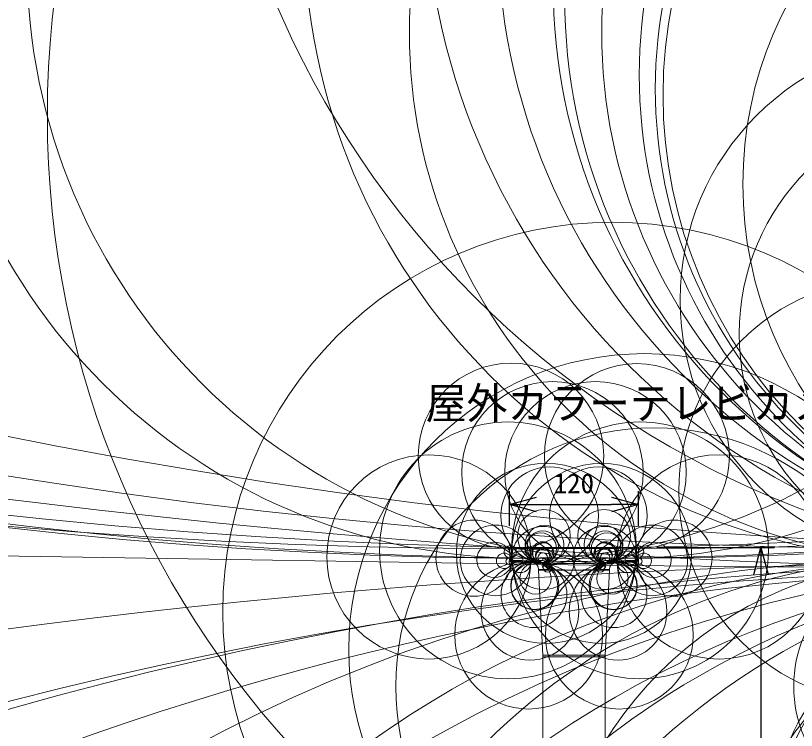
# Model space of a CAD drawing. Units: millimetres, scale not verified. Extents: x -11551 to 11812, y -1386 to 23401.
# Drawn here: x -73.7 to -1, y 24.4 to 90.9 of the extents above; entities that cross this region are included whole.
import ezdxf
from ezdxf.enums import TextEntityAlignment as Align

# ---------------------------------------------------------------- set-up
doc = ezdxf.new("R2010")
doc.units = ezdxf.units.MM
doc.header["$LTSCALE"] = 0.125
for name, color, linetype in [('0-0_0', 7, 'Continuous'), ('0-1_MOJI1', 7, 'Continuous'), ('0-4_SUNPO', 7, 'Continuous')]:
    doc.layers.add(name, color=color, linetype=linetype)
doc.layers.add('0-5_GAIKEI', color=1, linetype='Continuous', lineweight=18)
doc.styles.add('ＭＳ ゴシック', font='')
doc.styles.get('ＭＳ ゴシック').set_extended_font_data('MS Gothic')

# ---------------------------------------------------------------- blocks, each defined once
blk = doc.blocks.new('_Open30')
at = {"layer": '0-0_0'}
blk.add_line((0, 0), (-1, 0), dxfattribs=at)
blk.add_lwpolyline([(-1, 0.26795), (0, 0), (-1, -0.26795)], dxfattribs=at)
blk = doc.blocks.new('D7')
at = {"layer": '0-4_SUNPO'}
for p, q in [((36.7962, 230.9266), (36.7962, 234.1683)), ((48.7962, 230.9266), (48.7962, 234.1683)), ((39.2962, 232.9183), (46.2962, 232.9183))]:
    blk.add_line(p, q, dxfattribs=at)
at = {"layer": '0-4_SUNPO', "xscale": 2.5, "yscale": 2.5, "rotation": 180}
blk.add_blockref('_Open30', (36.7962, 232.9183), dxfattribs=at)
at = {"layer": '0-4_SUNPO', "xscale": 2.5, "yscale": 2.5}
blk.add_blockref('_Open30', (48.7962, 232.9183), dxfattribs=at)
at = {"layer": '0-4_SUNPO', "style": 'ＭＳ ゴシック'}
blk.add_text('120', height=1.833, dxfattribs=at).set_placement((40.9212, 233.4183), align=Align.BOTTOM_LEFT)
blk = doc.blocks.new('D10')
at = {"layer": '0-4_SUNPO'}
for p, q in [((50.4997, 228.9183), (61.4387, 228.9183)), ((60.1887, 226.4183), (60.1887, 185.0436)), ((44.7962, 182.5436), (61.4387, 182.5436))]:
    blk.add_line(p, q, dxfattribs=at)
at = {"layer": '0-4_SUNPO', "xscale": 2.5, "yscale": 2.5}
for p, rotation in [((60.1887, 228.9183), 90), ((60.1887, 182.5436), 270)]:
    blk.add_blockref('_Open30', p, dxfattribs=dict(at, rotation=rotation))
at = {"layer": '0-4_SUNPO', "style": 'ＭＳ ゴシック'}
blk.add_text('(464)', height=1.833, rotation=90, dxfattribs=at).set_placement((59.6887, 203.286), align=Align.BOTTOM_LEFT)

msp = doc.modelspace()

# ---------------------------------------------------------------- linework, layer by layer
at = {"layer": '0-5_GAIKEI'}
for p, q in [((-27.4072, 41.4183), (-16.0003, 41.4183)), ((-27.4072, 41.4033), (-27.4072, 41.4183)), ((-27.3473, 41.4183), (-27.3473, 41.4033)), ((-25.6465, 41.4183), (-25.6465, 41.4033)), ((-17.761, 41.4183), (-17.761, 41.4033)), ((-16.0602, 41.4183), (-16.0602, 41.4033)), ((-16.0003, 41.4183), (-16.0003, 41.4033)), ((-25.7038, 41.4033), (-25.7038, 41.3148)), ((-25.7038, 41.3148), (-25.6723, 40.4129)), ((-17.7037, 41.3148), (-25.7038, 41.3148)), ((-17.7037, 41.3148), (-17.7352, 40.4129)), ((-17.7037, 41.4033), (-17.7037, 41.3148)), ((-27.4769, 40.2512), (-25.6758, 40.2198)), ((-25.7046, 40.1089), (-25.7027, 40.2202)), ((-24.602, 40.201), (-25.6758, 40.2198)), ((-24.5985, 40.3941), (-25.6723, 40.4129)), ((-19.1685, 39.9495), (-19.1736, 40.1426)), ((-18.809, 40.3941), (-17.7352, 40.4129)), ((-18.8055, 40.201), (-17.7318, 40.2198)), ((-15.9307, 40.2512), (-17.7318, 40.2198)), ((-17.7029, 40.1089), (-17.7048, 40.2202)), ((-25.0057, 39.3221), (-22.5533, 39.3221)), ((-25.0055, 39.3121), (-22.5532, 39.3121)), ((-24.2398, 39.9496), (-24.2396, 39.9495)), ((-22.5533, 39.3121), (-21.7038, 39.3124)), ((-20.8551, 39.3121), (-21.7038, 39.3124)), ((-20.8551, 39.3121), (-18.402, 39.3121)), ((-20.855, 39.322), (-18.4018, 39.322)), ((-19.1677, 39.9496), (-19.1679, 39.9495)), ((-24.6093, 31.3871), (-18.7983, 31.3871)), ((-24.6055, 31.2372), (-18.802, 31.2372))]:
    msp.add_line(p, q, dxfattribs=at)
at = {"layer": '0-5_GAIKEI', "color": 7}
for p, q in [((-27.7038, 41.3148), (-27.6734, 40.4443)), ((-15.7511, 41.4033), (-27.6565, 41.4033)), ((-15.7038, 41.3148), (-15.7342, 40.4443)), ((-27.6734, 40.4442), (-27.6675, 40.277)), ((-17.8531, 39.9915), (-18.1736, 39.9797)), ((-15.7342, 40.4443), (-15.74, 40.277)), ((-15.7282, 40.6143), (-15.7282, 40.6156)), ((-25.0057, 39.3221), (-25.0057, 39.3927)), ((-24.6093, 31.3871), (-25.0055, 39.3121)), ((-18.7983, 31.3871), (-18.402, 39.3121)), ((-18.4018, 39.322), (-18.4018, 39.3927)), ((-24.6055, 31.2372), (-24.6055, 14.6054)), ((-18.802, 31.2372), (-18.802, 14.6054))]:
    msp.add_line(p, q, dxfattribs=at)
at = {"layer": '0-5_GAIKEI'}
for centre, radius in [((130.6798, 11720.1055), 11681.2817), ((33.226, 902.3739), 863.1113), ((-26.9479, 576.7213), 535.408), ((-16.4599, 576.5128), 535.1995), ((10.8489, 576.7213), 535.408), ((31.343, 576.5128), 535.1995), ((-23.1975, 492.426), 452.0462), ((-20.2102, 492.4123), 452.0324), ((30.512, 126.1576), 86.8969), ((-40.0568, 89.8245), 92.6191), ((16.5827, 81.6159), 87.2836), ((29.2421, 104.2532), 64.8771), ((12.0968, 99.099), 58.898), ((30.0954, 99.0991), 58.898), ((-26.3089, 95.9114), 55.4848), ((-17.0987, 95.9158), 55.4892), ((30.0934, 93.8063), 53.731), ((30.0915, 92.6045), 52.6549), ((12.1483, 89.3696), 49.1684), ((30.0439, 89.3696), 49.1685), ((30.5088, 85.4002), 46.1395), ((30.0298, 84.1167), 44.167), ((30.0281, 83.5242), 43.4487), ((29.8558, 75.2281), 35.8455), ((12.438, 64.4651), 24.2623), ((-18.1209, 35.4322), 36.2572), ((7.8442, 46.6551), 19.7935), ((-15.1501, 31.9496), 27.506), ((-27.5581, 49.9432), 8.6297), ((-15.8491, 49.9194), 8.6059), ((-23.7091, 48.4136), 8.4407), ((-19.6984, 48.4137), 8.4408), ((-27.8429, 41.1522), 11.9466), ((-15.5647, 41.1522), 11.9466), ((-14.2392, 28.4934), 24.0499), ((-35.1976, 40.5398), 9.5027), ((-8.2097, 40.5398), 9.503), ((-24.2781, 40.8652), 8.3704), ((-19.1294, 40.8652), 8.3703), ((-24.5054, 42.482), 2.4559), ((-18.9021, 42.482), 2.4559), ((-31.0043, 40.4264), 3.5431), ((-12.4032, 40.4264), 3.5431), ((-28.9902, 40.2194), 3.2871), ((-24.5474, 40.445), 2.9361), ((-24.6102, 41.4936), 1.462), ((-18.8601, 40.445), 2.9361), ((-18.7974, 41.4936), 1.462), ((-14.4173, 40.2194), 3.2872), ((-29.1055, 40.267), 1.6377), ((-27.6241, 41.0175), 0.5754), ((-24.6416, 40.9937), 0.961), ((-18.7659, 40.9937), 0.961), ((-15.7834, 41.0176), 0.5754), ((-14.302, 40.267), 1.6377), ((-28.1918, 40.1788), 0.7197), ((-26.7136, 40.0808), 1.0063), ((-26.9685, 40.2751), 0.5091), ((-24.637, 40.6842), 0.6516), ((-24.6084, 40.4774), 0.4427), ((-18.7705, 40.6842), 0.6516), ((-18.7991, 40.4774), 0.4427), ((-16.6939, 40.0808), 1.0063), ((-16.4391, 40.2751), 0.5091), ((-15.2157, 40.1788), 0.7197), ((12.6182, -106.3692), 146.8143), ((29.6711, -92.24), 132.6849), ((12.1037, -50.4179), 90.6691), ((30.0788, -56.0318), 96.283), ((30.1634, -40.0517), 80.3027), ((11.6776, -18.427), 58.8672), ((30.4295, -25.1987), 65.6394), ((-25.9206, 33.2574), 6.876), ((-25.4247, 37.0354), 3.0656), ((-27.76, 40.1301), 0.2851), ((-27.554, 40.1012), 0.0772), ((-25.3509, 37.8586), 2.2391), ((-27.4983, 40.0906), 0.0205), ((-27.4813, 40.0858), 0.00283), ((-27.4791, 40.0844), 0.00019), ((-27.4269, 40.2509), 0.05), ((-27.4762, 40.2509), 0.00067), ((-25.9465, 40.0243), 0.2371), ((-25.742, 40.0034), 0.0315), ((-25.7127, 39.9985), 0.00188), ((-25.7112, 39.9979), 0.0002), ((-24.2954, 39.7296), 0.368), ((-24.4159, 40.0476), 0.028), ((-17.4869, 33.2575), 6.8759), ((11.4982, 4.5996), 35.6482), ((-17.9828, 37.0354), 3.0656), ((-18.0566, 37.8586), 2.2391), ((-19.1122, 39.7296), 0.368), ((-18.9916, 40.0476), 0.028), ((-17.4611, 40.0243), 0.2371), ((-17.6655, 40.0034), 0.0315), ((-17.6948, 39.9985), 0.00188), ((-17.6963, 39.9979), 0.0002), ((-15.9806, 40.2509), 0.05), ((-15.6475, 40.1301), 0.2851), ((-15.9313, 40.2509), 0.00067), ((-15.8535, 40.1012), 0.0772), ((-15.9092, 40.0906), 0.0205), ((-15.9262, 40.0858), 0.00283), ((-15.9284, 40.0844), 0.00019), ((30.638, 0.6997), 39.5486), ((10.6766, 28.4943), 11.9351), ((23.1051, -349.5207), 388.9165), ((23.9429, -232.8485), 272.2412)]:
    msp.add_circle(centre, radius, dxfattribs=at)
at = {"layer": '0-5_GAIKEI', "color": 7}
for centre, radius in [((15.2124, 61.2918), 21.5429), ((-23.9675, 44.3765), 4.5398), ((-19.44, 44.3766), 4.5399), ((-24.4538, 41.6842), 1.804), ((-18.9537, 41.6842), 1.804), ((-24.786, 41.3183), 1.4667), ((-18.6215, 41.3183), 1.4667), ((-24.5584, 40.8708), 0.9839), ((-18.8491, 40.8708), 0.9839), ((-24.5547, 40.5763), 0.6894), ((-18.8529, 40.5763), 0.6894), ((19.837, -673.1676), 713.1818), ((23.7576, -316.9388), 356.9315), ((-25.8048, 35.4823), 4.5422), ((-25.3868, 37.8191), 2.1683), ((-25.2898, 38.5275), 1.4533), ((-24.1555, 39.5464), 0.4141), ((-17.6027, 35.4823), 4.5421), ((-18.0207, 37.8191), 2.1683), ((-19.252, 39.5464), 0.4141), ((-18.1177, 38.5275), 1.4533), ((-24.2346, 39.8373), 0.1126), ((-24.2408, 39.8851), 0.0644), ((-19.1729, 39.8373), 0.1126), ((-19.1667, 39.8851), 0.0644), ((14.3862, 16.8806), 17.3152), ((14.2519, 16.4645), 16.8779)]:
    msp.add_circle(centre, radius, dxfattribs=at)
at = {"layer": '0-5_GAIKEI'}
for centre, radius, start, end in [((-27.3014, 41.4055), 0.1049, 172.98021, 181.20022), ((-22.2041, 41.3183), 0.1001, 89.07208, 90), ((-21.2035, 41.3183), 0.1001, 90, 90.92792), ((-16.1061, 41.4055), 0.1049, 358.79978, 7.01979), ((-27.4734, 40.4513), 0.2001, 182, 269), ((-19.9371, 240.5478), 200.5219, 267.84691, 268.11041), ((-19.9691, 239.5082), 199.4818, 268.10975, 268.35239), ((-21.0065, 194.8876), 154.85, 268.26138, 268.41581), ((-24.6055, 40.0009), 0.2001, 21.80479, 89), ((-24.6055, 39.9939), 0.4002, 21.80479, 89), ((-24.2347, 40.1495), 0.2, 201.78243, 268.5386), ((-24.2339, 40.1496), 0.2001, 201.80479, 268.54815), ((-21.7038, 139.9706), 99.8601, 268.54815, 271.45185), ((-18.802, 39.9939), 0.4002, 91, 158.19521), ((-19.1736, 40.1496), 0.2001, 271.45185, 338.19521), ((-19.1728, 40.1495), 0.2, 271.46145, 338.21753), ((-18.802, 40.0009), 0.2001, 91, 158.19521), ((-22.401, 194.8876), 154.85, 271.58419, 271.73862), ((-23.4461, 239.7614), 199.7351, 271.64772, 271.89006), ((-23.4704, 240.5478), 200.5219, 271.88959, 272.15309), ((-15.9342, 40.4513), 0.2001, 271, 358), ((-21.7032, 111.4176), 72.1006, 267.37467, 269.32443), ((-21.8309, 307.6788), 268.3577, 269.84576, 270.02714), ((-21.5753, 306.658), 267.3369, 269.97246, 270.15436), ((-21.7043, 111.4162), 72.0991, 270.67489, 272.62535)]:
    msp.add_arc(centre, radius, start, end, dxfattribs=at)
at = {"layer": '0-5_GAIKEI', "color": 7}
for centre, radius, start, end in [((-27.6038, 41.3183), 0.1001, 121.78833, 182), ((-15.8038, 41.3183), 0.1001, 358, 58.21167), ((-27.4675, 40.284), 0.2001, 182, 266.69114), ((-21.7038, 139.9776), 100.0602, 266.69114, 267.78203), ((-25.6061, 39.3927), 0.6004, 359.99998, 87.77823), ((-21.5863, 146.7457), 106.8283, 267.86606, 268.04329), ((-17.8014, 39.3927), 0.6004, 92.22177, 180.00003), ((-21.7038, 139.9776), 100.0602, 272.20548, 273.30886), ((-15.94, 40.284), 0.2001, 273.30886, 357.99999), ((-24.8056, 39.322), 0.2001, 179.99978, 182.86219), ((-21.7038, 139.9776), 100.0602, 268.54815, 271.45185), ((-18.6019, 39.322), 0.2001, 357.1376, 0), ((-27.6073, 31.2372), 3.0018, 0, 2.8624), ((-15.8002, 31.2372), 3.0018, 177.1376, 180)]:
    msp.add_arc(centre, radius, start, end, dxfattribs=at)
at = {"layer": '0-5_GAIKEI'}
for centre, major_axis, ratio, start_param, end_param in [((-25.1183, 41.3183), (0, -0.1001), 0.974996, 3.1273835, 3.1415927), ((-24.7908, 41.3183), (0, -0.1001), 0.88148, 3.1272619, 3.1415927), ((-22.763, 41.3183), (0, -0.1001), 0.714143, 3.126154, 3.1415927), ((-20.6445, 41.3183), (0, 0.1001), 0.714143, 0, 0.0154387), ((-19.2028, 41.3183), (0, 0.1001), 0.714143, 0, 0.0147531), ((-18.6167, 41.3183), (0, 0.1001), 0.88148, 0, 0.0148062), ((-18.2892, 41.3183), (0, -0.1001), 0.974996, 3.1415927, 3.1558018), ((-27.4675, 40.284), (-0.2, -0.007), 0.581677, 6.2831852, 7.8180596), ((-25.6723, 40.4198), (0.0035, 0.2001), 0.000609, 3.1415921, 4.6774877), ((-25.2269, 40.1797), (-0.0071, -0.2), 0.317936, 5.1510328, 6.2831857), ((-24.5985, 40.4011), (0.0035, 0.2001), 0.000609, 3.1415927, 4.6774877), ((-24.2339, 40.1496), (0.1858, 0.0743), 0.032405, 3.1415927, 4.6994254), ((-24.2339, 40.1496), (0.0051, 0.2001), 0.000885, 3.1415927, 4.6774936), ((-19.1736, 40.1496), (-0.1858, 0.0743), 0.032405, 1.58376, 3.1415927), ((-18.809, 40.4011), (-0.0035, 0.2001), 0.000609, 1.6056976, 3.1415927), ((-18.1807, 40.1797), (0.0071, -0.2), 0.317936, 6.2831853, 7.4153377), ((-17.7352, 40.4198), (-0.0035, 0.2001), 0.000609, 1.6056976, 3.1415927), ((-15.94, 40.284), (0.2, -0.007), 0.581677, 4.7483109, 6.2831853)]:
    msp.add_ellipse(centre, major_axis=major_axis, ratio=ratio, start_param=start_param, end_param=end_param, dxfattribs=at)

# ---------------------------------------------------------------- block references
at = {"layer": '0-4_SUNPO'}
for name in ['D7', 'D10']:
    msp.add_blockref(name, (-64.5, -187.5), dxfattribs=at)

# ---------------------------------------------------------------- texts
at = {"layer": '0-1_MOJI1', "style": 'ＭＳ ゴシック', "width": 0.95}
msp.add_text('屋外カラーテレビカメラ（天井吊下げ金具付）', height=2.933, dxfattribs=at).set_placement((-35.5, 52.5), align=Align.BOTTOM_LEFT)

doc.saveas('drawing.dxf')
